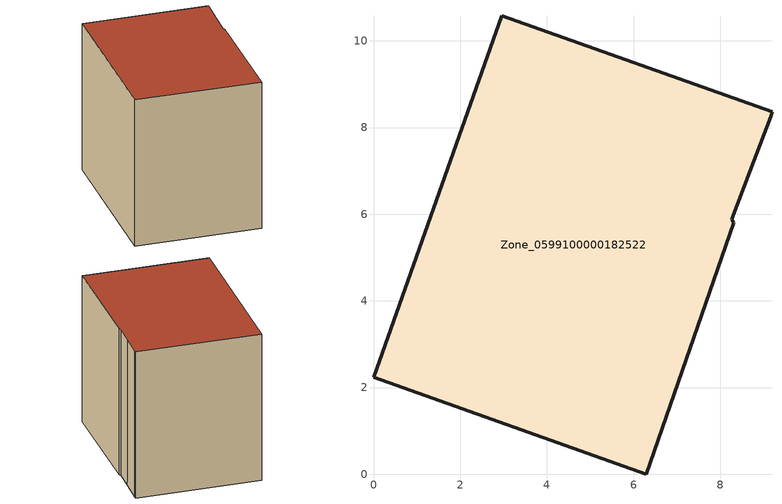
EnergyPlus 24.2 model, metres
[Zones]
Zone_0599100000182522
 floor ground (C_G): 0,2.24 2.96,10.58 9.2,8.37 9.17,8.25 8.68,6.98 8.27,5.89 8.31,5.8 6.29,0 z0.51
 wall outside (C_F): 6.29,0 8.31,5.8 8.27,5.89 8.68,6.98 9.17,8.25 9.2,8.37 2.96,10.58 0,2.24 6.29,0 z0.51:8.71
 roof outside (C_R): 8.31,5.8 8.27,5.89 8.68,6.98 9.17,8.25 9.2,8.37 2.96,10.58 0,2.24 6.29,0 z8.71
[BUILDING]
Pand.0599100000182522: North Axis=0; Terrain=City; Loads Convergence Tolerance Value=0.04; Temperature Convergence Tolerance Value=0.4; Solar Distribution=FullExterior; Maximum Number of Warmup Days=25; Minimum Number of Warmup Days=1
[Site:Location]
Rotterdam.The.Hague.AP_ZH_NLD Design_Conditions: Latitude=51.96; Longitude=4.45; Time Zone=1; Elevation=-4.5
[SITE:GROUNDTEMPERATURE:BUILDINGSURFACE]
18, 18, 18, 18, 18, 18, 18, 18, 18, 18, 18, 18
[MATERIAL] Thermal Absorptance=0.9; Solar Absorptance=0.7; Visible Absorptance=0.7
Name | Roughness | Thickness | Conductivity | Density | Specific Heat
G.TC.1965-1974 | MediumSmooth | 0.15 | 0.882353 | 540 | 1210
F.TC.1965-1974 | Rough | 0.3 | 0.697674 | 1920 | 840
R.TC.1965-1974 | MediumRough | 0.2 | 0.232558 | 1500 | 1000
[CONSTRUCTION]
C_G: G.TC.1965-1974
C_F: F.TC.1965-1974
C_R: R.TC.1965-1974
[ZONE]
Zone_0599100000182522: Type=1; Multiplier=1; Ceiling Height=Autocalculate; Volume=Autocalculate; Floor Area=autocalculate; Part of Total Floor Area=Yes
[ZONEINFILTRATION:DESIGNFLOWRATE]
Infil_Zone_0599100000182522: Zone or ZoneList or Space or SpaceList=Zone_0599100000182522; Schedule=AlwaysOn; Design Flow Rate Calculation Method=Flow/Area; Flow Rate per Floor Area=0.003; Constant Term Coefficient=1; Temperature Term Coefficient=0; Velocity Term Coefficient=0; Velocity Squared Term Coefficient=0
[HVACTEMPLATE:ZONE:IDEALLOADSAIRSYSTEM]
Zone_0599100000182522: Maximum Heating Supply Air Temperature=50; Minimum Cooling Supply Air Temperature=13; Maximum Heating Supply Air Humidity Ratio=0.0156; Minimum Cooling Supply Air Humidity Ratio=0.0077; Heating Limit=NoLimit; Cooling Limit=NoLimit; Dehumidification Control Type=ConstantSensibleHeatRatio; Cooling Sensible Heat Ratio=0.7; Dehumidification Setpoint=60; Humidification Control Type=None; Humidification Setpoint=30; Outdoor Air Method=None; Outdoor Air Flow Rate per Person=0.00944; Outdoor Air Flow Rate per Zone Floor Area=0; Outdoor Air Flow Rate per Zone=0; Demand Controlled Ventilation Type=None; Outdoor Air Economizer Type=NoEconomizer; Heat Recovery Type=None; Sensible Heat Recovery Effectiveness=0.7; Latent Heat Recovery Effectiveness=0.65
[ZONECONTROL:THERMOSTAT]
ThermostatControl_Zone_0599100000182522: Zone or ZoneList=Zone_0599100000182522; Control Type Schedule=DualSetpointControlType; Control 1=Thermostat_Zone_0599100000182522; Temperature Difference Between Cutout And Setpoint=0
[THERMOSTATSETPOINT:DUALSETPOINT]
Thermostat_Zone_0599100000182522: Heating Setpoint Temperature Schedule=HeatingSetpoint_Zone_0599100000182522; Cooling Setpoint Temperature Schedule=CoolingSetpoint_Zone_0599100000182522
[SCHEDULE:COMPACT]
HeatingSetpoint_Zone_0599100000182522: Through: 12/31, For: AllDays, Until: 24:00, 21
CoolingSetpoint_Zone_0599100000182522: Through: 12/31, For: AllDays, Until: 24:00, 24
DualSetpointControlType: Through: 12/31, For: AllDays, Until: 24:00, 4
AlwaysOn: Through: 12/31, For: AllDays, Until: 24:00, 1
